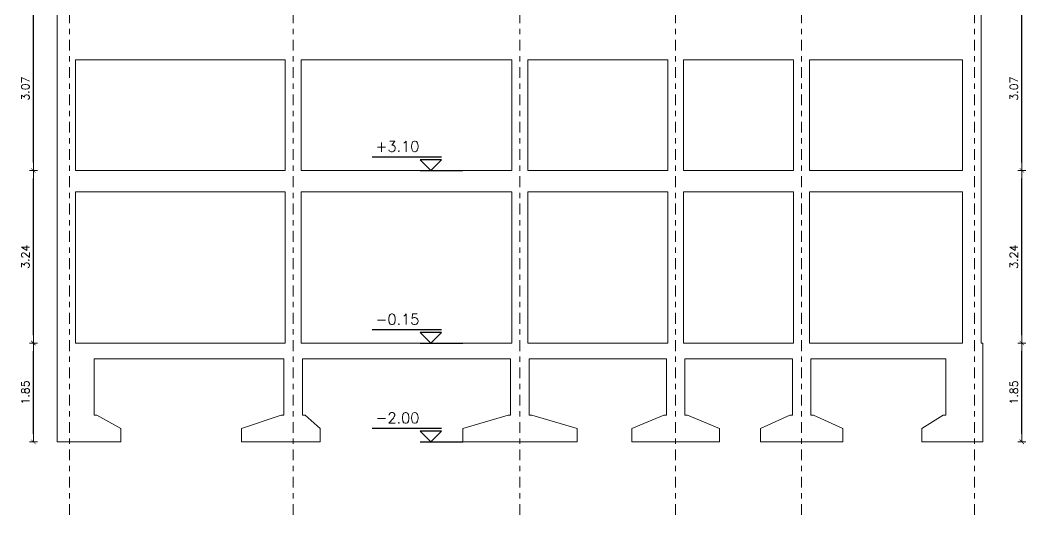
# Model space of a CAD drawing. Header units: metres. Extents: x 177 to 477, y -228 to -48.
# Drawn here: x 407.7 to 426.56, y -153.34 to -144.06 of the extents above; entities that cross this region are included whole.
import ezdxf
from ezdxf.enums import TextEntityAlignment as Align

# ---------------------------------------------------------------- set-up
doc = ezdxf.new("R2010")
doc.units = ezdxf.units.M
doc.linetypes.add('CYPE_RAYAPUNTO', pattern=[0.4125, 0.2025, -0.105, 0, -0.105])
for name, color, linetype, lineweight in [('COTAS', 160, 'Continuous', 0), ('EST_EJES', 160, 'Continuous', 0), ('OT_SECCION_EDIFICIO', 5, 'Continuous', 9)]:
    doc.layers.add(name, color=color, linetype=linetype, lineweight=lineweight)
doc.layers.add('LEYENDAS', color=160, linetype='Continuous')
doc.styles.get("Standard").update_dxf_attribs({"font": 'romans.shx'})
doc.styles.add('TX-100', font='romans.shx', dxfattribs={"height": 0.16})
doc.dimstyles.new('COTA_1-75', dxfattribs={"dimscale": 0.75, "dimtxt": 0.2, "dimasz": 0.2, "dimexe": 0, "dimexo": 0.7, "dimgap": 0.1, "dimtad": 1, "dimzin": 4, "dimdsep": 46, "dimtxsty": 'Standard', "dimblk1": 'COTA_N', "dimblk2": 'COTA_N', "dimsah": 1, "dimcen": 2, "dimse1": 1, "dimse2": 1, "dimclrd": 256, "dimclre": 256, "dimclrt": 256, "dimadec": 0, "dimazin": 0, "dimtfac": 1, "dimtix": 1, "dimtmove": 2, "dimatfit": 3, "dimldrblk": 'COTA_N', "dimfxl": 0, "dimtolj": 1, "dimtzin": 0, "dimarcsym": 0})

# ---------------------------------------------------------------- blocks, each defined once
blk = doc.blocks.new('COTA NIVEL CORTE 100')
blk.add_line((0.4, 0.25), (1.7, 0.25))
for points in [[(0.4, 0.2), (0.8, 0.2), (0.6, 0), (0.4, 0.2)], [(0.8, 0), (0, 0)]]:
    blk.add_lwpolyline(points)
at = {"style": 'TX-100', "width": 0.98}
blk.add_attdef('COTA', text='', height=0.2, dxfattribs=at).set_placement((1.7, 0.35), align=Align.RIGHT)
blk = doc.blocks.new('COTA_N')
for p, q in [((-1, 0), (0, 0)), ((0, 0.5), (0, -0.5))]:
    blk.add_line(p, q)
at = {"const_width": 0.065}
blk.add_lwpolyline([(0.14, 0.14), (0.28, 0.28), (0, 0), (-0.14, -0.14), (-0.28, -0.28)], dxfattribs=at)
blk = doc.blocks.new('*D735')
at = {"layer": 'COTAS', "lineweight": -2, "transparency": 16777216}
blk.add_line((426.483, -151.821), (426.483, -150.267), dxfattribs=at)
at = {"layer": 'Defpoints', "color": 0, "transparency": 16777216}
for p in [(425.753, -150.117), (426.483, -150.117), (425.753, -151.971)]:
    blk.add_point(p, dxfattribs=at)
at = {"layer": 'COTAS', "lineweight": -2, "transparency": 16777216, "xscale": 0.15, "yscale": 0.15, "zscale": 0.15}
for p, rotation in [((426.483, -150.117), 90), ((426.483, -151.971), 270)]:
    blk.add_blockref('COTA_N', p, dxfattribs=dict(at, rotation=rotation))
at = {"layer": 'COTAS', "transparency": 16777216, "insert": (426.333, -151.044), "char_height": 0.15, "attachment_point": 5, "rotation": 90}
blk.add_mtext('\\A1;1.85', dxfattribs=at)
blk = doc.blocks.new('*D736')
at = {"layer": 'COTAS', "lineweight": -2, "transparency": 16777216}
blk.add_line((426.483, -149.967), (426.483, -147.028), dxfattribs=at)
at = {"layer": 'Defpoints', "color": 0, "transparency": 16777216}
for p in [(425.717, -146.878), (426.483, -146.878), (425.753, -150.117)]:
    blk.add_point(p, dxfattribs=at)
at = {"layer": 'COTAS', "lineweight": -2, "transparency": 16777216, "xscale": 0.15, "yscale": 0.15, "zscale": 0.15}
for p, rotation in [((426.483, -146.878), 90), ((426.483, -150.117), 270)]:
    blk.add_blockref('COTA_N', p, dxfattribs=dict(at, rotation=rotation))
at = {"layer": 'COTAS', "transparency": 16777216, "insert": (426.333, -148.497), "char_height": 0.15, "attachment_point": 5, "rotation": 90}
blk.add_mtext('\\A1;3.24', dxfattribs=at)
blk = doc.blocks.new('*D737')
at = {"layer": 'COTAS', "lineweight": -2, "transparency": 16777216}
blk.add_line((426.483, -146.728), (426.483, -143.958), dxfattribs=at)
at = {"layer": 'Defpoints', "color": 0, "transparency": 16777216}
for p in [(408.509, -143.808), (426.483, -143.808), (425.717, -146.878)]:
    blk.add_point(p, dxfattribs=at)
at = {"layer": 'COTAS', "lineweight": -2, "transparency": 16777216, "xscale": 0.15, "yscale": 0.15, "zscale": 0.15}
for p, rotation in [((426.483, -143.808), 90), ((426.483, -146.878), 270)]:
    blk.add_blockref('COTA_N', p, dxfattribs=dict(at, rotation=rotation))
at = {"layer": 'COTAS', "transparency": 16777216, "insert": (426.333, -145.343), "char_height": 0.15, "attachment_point": 5, "rotation": 90}
blk.add_mtext('\\A1;3.07', dxfattribs=at)
blk = doc.blocks.new('*D739')
at = {"layer": 'COTAS', "lineweight": -2, "transparency": 16777216}
blk.add_line((407.95, -151.821), (407.95, -150.267), dxfattribs=at)
at = {"layer": 'Defpoints', "color": 0, "transparency": 16777216}
for p in [(407.95, -150.117), (408.916, -150.117), (408.393, -151.971)]:
    blk.add_point(p, dxfattribs=at)
at = {"layer": 'COTAS', "lineweight": -2, "transparency": 16777216, "xscale": 0.15, "yscale": 0.15, "zscale": 0.15}
for p, rotation in [((407.95, -150.117), 90), ((407.95, -151.971), 270)]:
    blk.add_blockref('COTA_N', p, dxfattribs=dict(at, rotation=rotation))
at = {"layer": 'COTAS', "transparency": 16777216, "insert": (407.8, -151.044), "char_height": 0.15, "attachment_point": 5, "rotation": 90}
blk.add_mtext('\\A1;1.85', dxfattribs=at)
blk = doc.blocks.new('*D740')
at = {"layer": 'COTAS', "lineweight": -2, "transparency": 16777216}
blk.add_line((407.95, -149.967), (407.95, -147.028), dxfattribs=at)
at = {"layer": 'Defpoints', "color": 0, "transparency": 16777216}
for p in [(407.95, -146.878), (408.742, -146.878), (408.742, -150.117)]:
    blk.add_point(p, dxfattribs=at)
at = {"layer": 'COTAS', "lineweight": -2, "transparency": 16777216, "xscale": 0.15, "yscale": 0.15, "zscale": 0.15}
for p, rotation in [((407.95, -146.878), 90), ((407.95, -150.117), 270)]:
    blk.add_blockref('COTA_N', p, dxfattribs=dict(at, rotation=rotation))
at = {"layer": 'COTAS', "transparency": 16777216, "insert": (407.8, -148.497), "char_height": 0.15, "attachment_point": 5, "rotation": 90}
blk.add_mtext('\\A1;3.24', dxfattribs=at)
blk = doc.blocks.new('*D741')
at = {"layer": 'COTAS', "lineweight": -2, "transparency": 16777216}
blk.add_line((407.95, -146.728), (407.95, -143.958), dxfattribs=at)
at = {"layer": 'Defpoints', "color": 0, "transparency": 16777216}
for p in [(407.95, -143.808), (408.393, -143.808), (408.742, -146.878)]:
    blk.add_point(p, dxfattribs=at)
at = {"layer": 'COTAS', "lineweight": -2, "transparency": 16777216, "xscale": 0.15, "yscale": 0.15, "zscale": 0.15}
for p, rotation in [((407.95, -143.808), 90), ((407.95, -146.878), 270)]:
    blk.add_blockref('COTA_N', p, dxfattribs=dict(at, rotation=rotation))
at = {"layer": 'COTAS', "transparency": 16777216, "insert": (407.8, -145.343), "char_height": 0.15, "attachment_point": 5, "rotation": 90}
blk.add_mtext('\\A1;3.07', dxfattribs=at)

msp = doc.modelspace()

# ---------------------------------------------------------------- linework, layer by layer
at = {"layer": 'EST_EJES', "linetype": 'CYPE_RAYAPUNTO'}
for p, q in [((408.6279054, -153.3409137), (408.6279054, -134.5838546)), ((412.8229054, -153.3409137), (412.8229054, -134.5838546)), ((417.0729893, -153.3409137), (417.0729893, -134.5838546)), ((419.9921952, -153.3409137), (419.9921952, -134.5838546)), ((422.3540283, -153.3409137), (422.3540283, -134.5838546)), ((425.5979054, -153.3409137), (425.5979054, -134.5838546))]:
    msp.add_line(p, q, dxfattribs=at)
at = {"layer": 'OT_SECCION_EDIFICIO', "color": 1}
msp.add_line((425.7169001, -146.9882965), (425.7169001, -146.9882965), dxfattribs=at)
at = {"layer": 'OT_SECCION_EDIFICIO'}
msp.add_line((422.5284253, -151.4724141), (422.5284253, -151.4724141), dxfattribs=at)
at = {"layer": 'OT_SECCION_EDIFICIO', "color": 1}
msp.add_lwpolyline([(408.3930033, -143.8075639), (408.3930033, -151.9706911), (409.5888682, -151.9706911), (409.5888682, -151.7215526), (409.1404188, -151.4724141), (409.0905911, -151.4724141), (409.0905911, -150.4158363), (412.6485084, -150.4158363), (412.6485084, -151.4724141), (412.5986807, -151.4724141), (411.8512652, -151.7215526), (411.8512652, -151.9706911), (413.325946, -151.9706911), (413.325946, -151.7215526), (413.0471301, -151.4724141), (412.9973024, -151.4724141), (412.9973024, -150.4158363), (416.8985923, -150.4158363), (416.8985923, -151.4724141), (416.8487646, -151.4724141), (416.0016937, -151.7215526), (416.0016937, -151.9706911), (418.1442849, -151.9706911), (418.1442849, -151.7215526), (417.297214, -151.4724141), (417.2473863, -151.4724141), (417.2473863, -150.4158363), (419.8177982, -150.4158363), (419.8177982, -151.4724141), (419.7679705, -151.4724141), (419.1700381, -151.7215526), (419.1700381, -151.9706911), (420.8143523, -151.9706911), (420.8143523, -151.7215526), (420.2164198, -151.4724141), (420.1665921, -151.4724141), (420.1665921, -150.4158363), (422.1796314, -150.4158363), (422.1796314, -151.4724141), (422.1298037, -151.4724141), (421.5816989, -151.7215526), (421.5816989, -151.9706911), (423.1263577, -151.9706911), (423.1263577, -151.7215526), (422.578253, -151.4724141), (422.5284253, -151.4724141), (422.5284253, -150.4158363), (425.0553875, -150.4158363), (425.0553875, -151.4724141), (425.0055598, -151.4724141), (424.6069381, -151.7215526), (424.6069381, -151.9706911), (425.7529753, -151.9706911), (425.7529753, -150.11687), (425.7169001, -150.11687), (425.7169001, -143.8075639)], dxfattribs=at)
for points in [[(412.6734223, -146.8780693), (408.7417972, -146.8780693), (408.7417972, -144.804118), (412.6734223, -144.804118)], [(416.9235062, -144.804118), (412.9723885, -144.804118), (412.9723885, -146.8780693), (416.9235062, -146.8780693)], [(417.2224724, -146.8780693), (417.2224724, -144.804118), (419.8427121, -144.804118), (419.8427121, -146.8780693)], [(422.2045452, -144.804118), (420.1416783, -144.804118), (420.1416783, -146.8780693), (422.2045452, -146.8780693)], [(425.3681061, -144.804118), (422.5035114, -144.804118), (422.5035114, -146.8780693), (425.3681061, -146.8780693)], [(409.0905911, -150.11687), (408.7417972, -150.11687), (408.7417972, -147.2766909), (412.6734223, -147.2766909), (412.6734223, -150.11687)], [(416.9235062, -150.11687), (416.9235062, -147.2766909), (412.9723885, -147.2766909), (412.9723885, -150.11687)], [(417.2224724, -150.11687), (417.2224724, -147.2766909), (419.8427121, -147.2766909), (419.8427121, -150.11687), (417.2473863, -150.11687)], [(420.1416783, -150.11687), (420.1416783, -147.2766909), (422.2045452, -147.2766909), (422.2045452, -150.11687), (420.1665921, -150.11687)], [(422.5035114, -150.11687), (422.5035114, -147.2766909), (425.3681061, -147.2766909), (425.3681061, -150.11687)]]:
    msp.add_lwpolyline(points, close=True, dxfattribs=at)

# ---------------------------------------------------------------- block references
at = {"layer": 'LEYENDAS', "linetype": 'ByBlock', "ltscale": 0.5}
ref = msp.add_blockref('COTA NIVEL CORTE 100', (416.0016937, -146.8780693), dxfattribs=dict(at, xscale=-1))
ref.add_attrib('COTA', '+3.10', dxfattribs={"layer": '0', "height": 0.2, "style": 'TX-100'}).set_placement((415.187408, -146.5280693), align=Align.RIGHT)
ref = msp.add_blockref('COTA NIVEL CORTE 100', (416.0016937, -150.1211324), dxfattribs=dict(at, xscale=-1))
ref.add_attrib('COTA', '-0.15', dxfattribs={"layer": '0', "height": 0.2, "style": 'TX-100'}).set_placement((415.187408, -149.7711324), align=Align.RIGHT)
ref = msp.add_blockref('COTA NIVEL CORTE 100', (416.0016937, -151.9706911), dxfattribs=dict(at, xscale=-1))
ref.add_attrib('COTA', '-2.00', dxfattribs={"layer": '0', "height": 0.2, "style": 'TX-100'}).set_placement((415.187408, -151.6206911), align=Align.RIGHT)

# ---------------------------------------------------------------- dimensions: what is measured, and where the dimension line sits
at = {"layer": 'COTAS'}
for base, p1, p2, picture, middle in [((407.9498307, -143.8075639), (408.7417972, -146.8780693), (408.3930033, -143.8075639), '*D741', (407.7998307, -145.3428166)), ((426.4833714, -143.8075639), (425.7169001, -146.8780693), (408.5089107, -143.8075639), '*D737', (426.3333714, -145.3428166)), ((407.9498307, -146.8780693), (408.7417972, -150.11687), (408.7417972, -146.8780693), '*D740', (407.7998307, -148.4974697)), ((426.4833714, -146.8780693), (425.7529753, -150.11687), (425.7169001, -146.8780693), '*D736', (426.3333714, -148.4974697)), ((407.9498307, -150.11687), (408.3930033, -151.9706911), (408.9161942, -150.11687), '*D739', (407.7998307, -151.0437806)), ((426.4833714, -150.11687), (425.7529753, -151.9706911), (425.7529753, -150.11687), '*D735', (426.3333714, -151.0437806))]:
    dim = msp.add_linear_dim(base=base, p1=p1, p2=p2, angle=90, dimstyle='COTA_1-75', dxfattribs=at)
    dim.commit()
    dim.dimension.update_dxf_attribs({"geometry": picture, "text_midpoint": middle})

doc.saveas('drawing.dxf')
